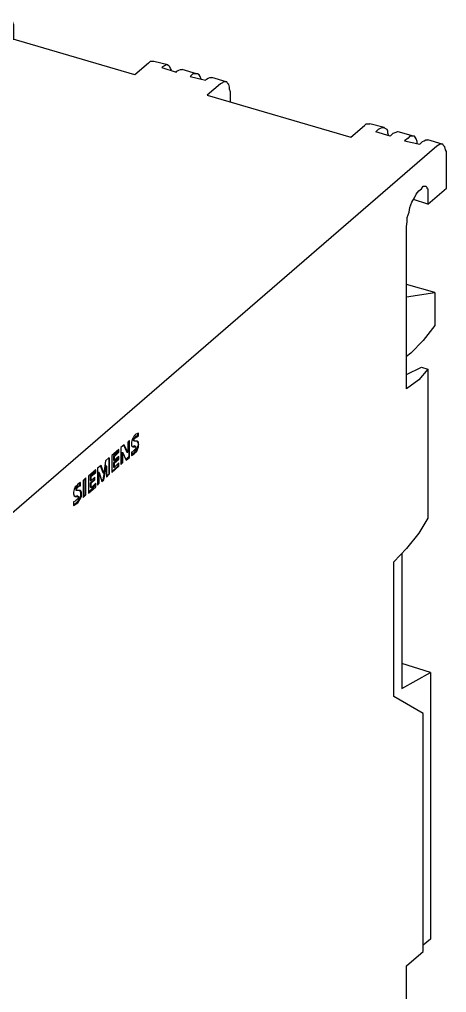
# Model space of a CAD drawing. Header units: inches. Extents: x 67578 to 72421, y -34894 to -31675.
# Drawn here: x 69257.1 to 69312.9, y -32815.7 to -32688.6 of the extents above; entities that cross this region are included whole.
import ezdxf

# ---------------------------------------------------------------- set-up
doc = ezdxf.new("R2010")
doc.units = ezdxf.units.IN
doc.header["$MEASUREMENT"] = 0
doc.linetypes.add('ACAD_ISO03W100', pattern=[30, 12, -18])

# ---------------------------------------------------------------- blocks, each defined once
blk = doc.blocks.new('CPU_1515')
at = {"flags": 128}
for points in [[(67.218, 143.97), (67.06, 143.97), (66.902, 143.97), (66.744, 143.811), (65.558, 142.783), (52.825, 146.5), (53.932, 147.528), (54.091, 147.607), (54.249, 147.686), (54.407, 147.686), (54.486, 147.607), (54.644, 147.528), (54.723, 147.449), (54.802, 147.212), (54.802, 147.054), (54.802, 146.817), (54.802, 145.868)], [(68.484, 143.653), (67.218, 143.97)], [(68.8, 143.179), (68.721, 143.337), (68.642, 143.495), (68.563, 143.574), (68.405, 143.653), (68.326, 143.653), (68.167, 143.574), (68.009, 143.495), (67.93, 143.416), (69.195, 143.021), (69.275, 143.1), (69.433, 143.179), (69.591, 143.258), (69.749, 143.258)], [(71.014, 142.862), (69.749, 143.258)], [(71.41, 142.388), (71.331, 142.625), (71.252, 142.783), (71.093, 142.862), (71.014, 142.862), (70.856, 142.862), (70.698, 142.862), (70.54, 142.704), (70.461, 142.625), (71.805, 142.309), (71.884, 142.388), (72.042, 142.467), (72.201, 142.546), (72.359, 142.546)], [(73.624, 142.151), (72.359, 142.546)], [(74.02, 140.332), (74.02, 141.281), (73.94, 141.518), (73.94, 141.676), (73.861, 141.913), (73.782, 141.992), (73.703, 142.151), (73.545, 142.151), (73.387, 142.151), (73.308, 142.072), (73.15, 141.992), (71.963, 140.964), (84.696, 137.247), (85.882, 138.276), (86.04, 138.434), (86.198, 138.434), (86.357, 138.434)], [(87.622, 138.117), (86.357, 138.434)], [(88.887, 137.722), (88.808, 137.722), (88.571, 137.643), (88.413, 137.564), (88.175, 137.327), (86.91, 137.722), (87.147, 137.959), (87.306, 138.038), (87.464, 138.117), (87.622, 138.117), (87.701, 138.038), (87.859, 137.959), (87.938, 137.801), (87.938, 137.643), (88.017, 137.406)], [(90.232, 137.327), (88.887, 137.722)], [(90.548, 136.615), (90.548, 136.852), (90.469, 137.089), (90.39, 137.247), (90.311, 137.327), (90.153, 137.327), (89.994, 137.327), (89.915, 137.327), (89.757, 137.168), (89.441, 136.931), (90.785, 136.615), (91.022, 136.852), (91.181, 136.931), (91.339, 137.01), (91.497, 137.01)], [(89.599, 114.946), (89.599, 129.339), (89.678, 129.735), (89.678, 130.13), (89.836, 130.604), (89.915, 131), (90.073, 131.474), (90.311, 131.87), (90.469, 132.186), (90.706, 132.502), (90.943, 132.661), (91.102, 132.898), (91.181, 132.898), (91.26, 132.898), (91.339, 132.898), (91.418, 132.819), (91.418, 132.74), (91.497, 132.661), (91.497, 132.502), (91.497, 131.316), (93.158, 132.74), (93.158, 135.745), (93.158, 135.982), (93.079, 136.14), (93, 136.378), (92.92, 136.457), (92.841, 136.615), (92.683, 136.615), (92.604, 136.615), (92.446, 136.536), (92.288, 136.457), (53.537, 102.925)], [(89.599, 39.896), (89.599, 63.779), (91.102, 65.044), (91.102, 86.16), (88.492, 87.662), (88.492, 99.604), (89.599, 100.79)], [(92.762, 136.615), (91.497, 137.01)], [(91.497, 131.316), (90.232, 131.712)], [(89.599, 123.092), (92.13, 123.487), (89.599, 124.199)], [(92.13, 123.487), (92.13, 120.561), (91.102, 119.216), (89.994, 118.109), (89.599, 117.793)], [(89.599, 116.211), (90.943, 116.844), (91.497, 116.686), (91.497, 103.479), (90.706, 102.134), (89.599, 100.79)], [(91.497, 116.686), (90.706, 115.737), (89.599, 114.946)], [(65.479, 110.28), (65.479, 110.359), (65.399, 110.359), (65.399, 110.517), (65.558, 110.596), (65.637, 110.755), (65.795, 110.755), (65.874, 110.755)], [(65.795, 110.992), (65.795, 110.755)], [(64.53, 109.964), (64.846, 109.331), (64.925, 109.331)], [(65.004, 110.359), (65.004, 108.936)], [(65.716, 110.28), (65.795, 110.201), (65.874, 110.043), (65.795, 109.806), (65.716, 109.568), (65.558, 109.41), (65.479, 109.252), (65.241, 109.094)], [(65.637, 109.806), (65.558, 109.885), (65.32, 109.806)], [(63.264, 108.777), (63.264, 107.354), (63.027, 107.196)], [(64.134, 109.331), (64.055, 109.331), (63.66, 109.015)], [(63.739, 108.936), (63.66, 109.015), (63.66, 108.619)], [(64.055, 109.489), (64.055, 109.331)], [(64.055, 108.857), (64.055, 108.698)], [(64.45, 109.331), (64.45, 108.382), (64.292, 108.303)], [(65.083, 108.857), (65.004, 108.936), (64.767, 108.698)], [(62.473, 108.145), (62.711, 107.512), (62.79, 107.433)], [(63.027, 108.066), (62.948, 108.145), (62.711, 106.879)], [(64.134, 108.066), (64.055, 108.066), (63.501, 107.591)], [(64.134, 108.698), (64.055, 108.698), (63.66, 108.382)], [(63.66, 108.619), (63.739, 108.619)], [(63.739, 108.382), (63.66, 108.382), (63.66, 107.987), (63.739, 107.987)], [(64.055, 108.303), (64.055, 108.066)], [(62.078, 107.512), (61.999, 107.512), (61.603, 107.196)], [(61.683, 107.196), (61.603, 107.196), (61.603, 106.8), (61.683, 106.8)], [(61.92, 107.038), (61.92, 106.879)], [(61.999, 107.749), (61.999, 107.512)], [(62.394, 107.512), (62.315, 107.512), (62.315, 106.563)], [(60.417, 105.93), (60.338, 105.93), (60.338, 106.089), (60.417, 106.247), (60.575, 106.326), (60.654, 106.326), (60.734, 106.326)], [(60.654, 106.563), (60.654, 106.326)], [(61.129, 106.959), (61.129, 105.535)], [(62.078, 106.247), (61.999, 106.326), (61.445, 105.772)], [(61.999, 106.879), (61.92, 106.879), (61.603, 106.563)], [(61.683, 106.563), (61.603, 106.563), (61.603, 106.247), (61.683, 106.168)], [(61.999, 106.484), (61.999, 106.326)], [(62.394, 106.563), (62.315, 106.563), (62.236, 106.484)], [(62.79, 106.879), (62.711, 106.879), (62.632, 106.8)], [(60.654, 105.93), (60.734, 105.772), (60.734, 105.614), (60.734, 105.377), (60.575, 105.14), (60.496, 104.981), (60.338, 104.823), (60.259, 104.744), (60.101, 104.665)], [(60.496, 105.377), (60.496, 105.456), (60.259, 105.377)], [(61.208, 105.535), (61.129, 105.535), (60.971, 105.377)], [(89.204, 100.316), (89.204, 88.374), (91.734, 89.797), (89.204, 90.588)], [(91.734, 89.797), (91.734, 66.152), (91.102, 65.598)]]:
    blk.add_lwpolyline(points, dxfattribs=at)
for points in [[(65.241, 109.331), (65.241, 109.015), (65.479, 109.173), (65.558, 109.252), (65.716, 109.41), (65.795, 109.568), (65.874, 109.806), (65.874, 110.043), (65.874, 110.201), (65.795, 110.28), (65.716, 110.28), (65.479, 110.28), (65.479, 110.359), (65.479, 110.517), (65.637, 110.596), (65.716, 110.675), (65.874, 110.755), (65.874, 110.992), (65.637, 110.913), (65.479, 110.755), (65.399, 110.596), (65.32, 110.438), (65.241, 110.201), (65.241, 109.964), (65.241, 109.885), (65.399, 109.806), (65.479, 109.806), (65.558, 109.806), (65.637, 109.806), (65.637, 109.726), (65.637, 109.647), (65.558, 109.568), (65.479, 109.489), (65.32, 109.331)], [(64.767, 108.619), (65.083, 108.857), (65.083, 110.359), (64.925, 110.201), (64.925, 109.331), (64.609, 109.964), (64.292, 109.726), (64.292, 108.224), (64.45, 108.382), (64.45, 109.331)], [(62.632, 106.721), (62.79, 106.879), (63.027, 108.066), (63.027, 107.117), (63.264, 107.354), (63.264, 108.857), (62.948, 108.54), (62.79, 107.433), (62.552, 108.145), (62.236, 107.908), (62.236, 106.405), (62.394, 106.563), (62.394, 107.512)], [(63.501, 107.512), (64.134, 108.066), (64.134, 108.382), (63.739, 107.987), (63.739, 108.382), (64.134, 108.698), (64.134, 108.936), (63.739, 108.619), (63.739, 108.936), (64.134, 109.331), (64.134, 109.568), (63.501, 109.015)], [(60.971, 105.298), (61.208, 105.535), (61.208, 107.038), (60.971, 106.8)], [(61.445, 105.693), (62.078, 106.247), (62.078, 106.563), (61.683, 106.168), (61.683, 106.563), (61.999, 106.879), (61.999, 107.117), (61.683, 106.8), (61.683, 107.196), (62.078, 107.512), (62.078, 107.749), (61.445, 107.196)], [(60.101, 104.902), (60.101, 104.586), (60.338, 104.744), (60.496, 104.823), (60.575, 104.981), (60.734, 105.219), (60.813, 105.377), (60.813, 105.614), (60.813, 105.772), (60.734, 105.93), (60.575, 105.93), (60.417, 105.93), (60.338, 105.93), (60.417, 106.089), (60.496, 106.247), (60.654, 106.326), (60.734, 106.326), (60.734, 106.642), (60.496, 106.484), (60.417, 106.326), (60.259, 106.247), (60.18, 106.01), (60.101, 105.772), (60.101, 105.614), (60.18, 105.456), (60.259, 105.377), (60.338, 105.377), (60.496, 105.377), (60.575, 105.377), (60.496, 105.219), (60.496, 105.14), (60.338, 105.061), (60.259, 104.981)]]:
    blk.add_lwpolyline(points, close=True, dxfattribs=at)

msp = doc.modelspace()

# ---------------------------------------------------------------- block references
at = {"linetype": 'ACAD_ISO03W100', "xscale": 1.473149302004278, "yscale": 1.473149302004278, "zscale": 1.473149302004278}
msp.add_blockref('CPU_1515', (69175.63, -32906.17), dxfattribs=at)

doc.saveas('drawing.dxf')
